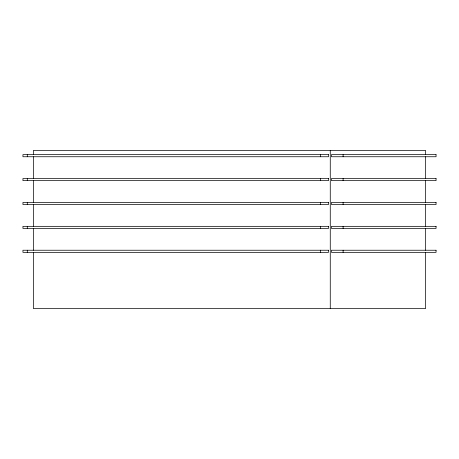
<?xml version="1.0" encoding="UTF-8"?>
<svg xmlns="http://www.w3.org/2000/svg" width="459" height="459" viewBox="0 0 459 459"><rect width="100%" height="100%" fill="white"/><g stroke="black" fill="none" stroke-linecap="round" stroke-linejoin="round"><path stroke-width="0.69" d="M425.585 154.631L425.585 150.414L33.415 150.414L33.415 154.631M425.585 156.743L425.585 178.534M425.585 180.645L425.585 202.436M425.585 204.542L425.585 226.339M425.585 228.444L425.585 250.235M425.585 252.347L425.585 308.586L33.415 308.586L33.415 252.347M343.097 154.631L343.097 156.743M343.097 178.534L343.097 180.645M343.097 202.436L343.097 204.542M343.097 226.339L343.097 228.444M343.097 250.235L343.097 252.347M330.268 150.414L330.268 308.586M320.646 154.631L320.646 156.743M320.646 178.534L320.646 180.645M320.646 202.436L320.646 204.542M320.646 226.339L320.646 228.444M320.646 250.235L320.646 252.347M33.415 156.743L33.415 178.534M33.415 180.645L33.415 202.436M33.415 204.542L33.415 226.339M33.415 228.444L33.415 250.235M27.293 154.631L27.293 156.743M27.293 178.534L27.293 180.645M27.293 202.436L27.293 204.542M27.293 226.339L27.293 228.444M27.293 250.235L27.293 252.347M328.524 154.631L22.95 154.631L22.95 156.743L328.524 156.743L328.524 154.631M436.05 154.631L331.45 154.631L331.45 156.743L436.05 156.743L436.05 154.631M328.524 178.534L22.95 178.534L22.95 180.645L328.524 180.645L328.524 178.534M436.05 178.534L331.45 178.534L331.45 180.645L436.05 180.645L436.05 178.534M328.524 202.436L22.95 202.436L22.95 204.542L328.524 204.542L328.524 202.436M436.05 202.436L331.45 202.436L331.45 204.542L436.05 204.542L436.05 202.436M328.524 226.339L22.95 226.339L22.95 228.444L328.524 228.444L328.524 226.339M436.05 226.339L331.45 226.339L331.45 228.444L436.05 228.444L436.05 226.339M328.524 250.235L22.95 250.235L22.95 252.347L328.524 252.347L328.524 250.235M436.05 250.235L331.45 250.235L331.45 252.347L436.05 252.347L436.05 250.235"/></g></svg>
